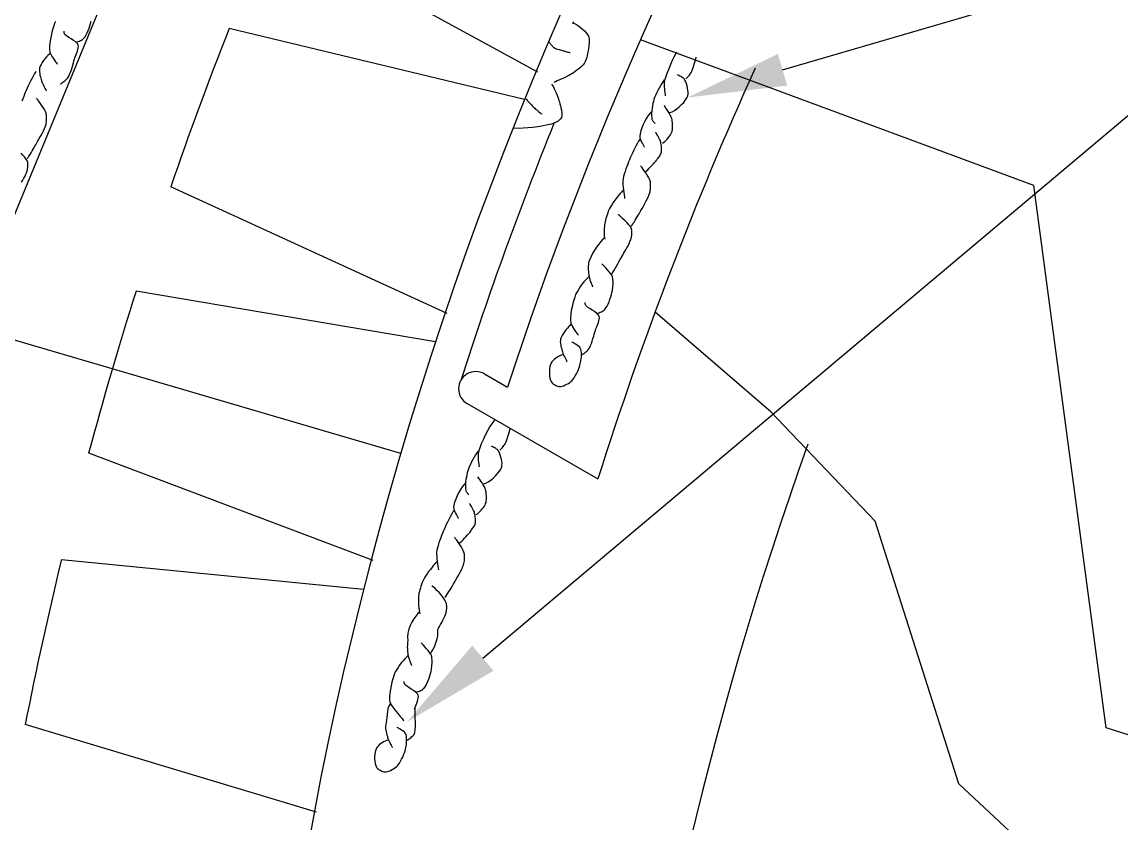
# Model space of a CAD drawing. Extents: x 2 to 99, y 3 to 136.
# Drawn here: x 13.85 to 28.85, y 73.89 to 84.83 of the extents above; entities that cross this region are included whole.
import ezdxf

# ---------------------------------------------------------------- set-up
doc = ezdxf.new("R2010")
doc.units = 0
doc.header["$LTSCALE"] = 1.7995
doc.linetypes.add('HIDDENX2', pattern=[0])
doc.layers.add('CMP-FLSH', color=7, linetype='CONTINUOUS')
doc.layers.add('DIM-TXT', color=7, linetype='CONTINUOUS')

msp = doc.modelspace()

# ---------------------------------------------------------------- linework, layer by layer
at = {"layer": 'CMP-FLSH', "color": 0, "linetype": 'CONTINUOUS'}
for p, q in [((17.673, 91.742), (13.116, 80.668)), ((19.02, 78.934), (13.116, 80.668)), ((20.162, 80.022), (20.475, 79.841)), ((19.927, 79.616), (21.71, 78.587))]:
    msp.add_line(p, q, dxfattribs=at)
at = {"layer": 'CMP-FLSH', "color": 0, "linetype": 'HIDDENX2'}
for p, q in [((20.891, 84.143), (17.246, 86.13)), ((20.707, 83.768), (16.677, 84.739)), ((19.653, 80.847), (15.879, 82.578)), ((19.494, 80.46), (15.407, 81.151)), ((18.644, 77.474), (14.76, 78.941)), ((18.512, 77.077), (14.388, 77.485)), ((17.869, 74.039), (13.894, 75.235))]:
    msp.add_line(p, q, dxfattribs=at)
at = {"layer": 'CMP-FLSH', "color": 0, "linetype": 'CONTINUOUS'}
for points in [[(14.307, 84.833, 0), (14.295, 84.808, 0), (14.282, 84.774, 0), (14.269, 84.733, 0), (14.257, 84.687, 0), (14.246, 84.639, 0), (14.237, 84.589, 0), (14.23, 84.541, 0), (14.227, 84.494, 0), (14.227, 84.452, 0), (14.231, 84.416, 0), (14.237, 84.398, 0), (14.248, 84.377, 0), (14.262, 84.353, 0), (14.278, 84.329, 0), (14.294, 84.306, 0), (14.309, 84.285, 0), (14.322, 84.269, 0), (14.331, 84.258, 0), (14.334, 84.254, 0)], [(14.578, 84.551, 0), (14.59, 84.553, 0), (14.603, 84.556, 0), (14.618, 84.561, 0), (14.633, 84.567, 0), (14.647, 84.574, 0), (14.662, 84.581, 0), (14.674, 84.589, 0), (14.686, 84.597, 0), (14.694, 84.605, 0), (14.71, 84.625, 0), (14.725, 84.65, 0), (14.739, 84.679, 0), (14.752, 84.711, 0), (14.765, 84.744, 0), (14.775, 84.776, 0), (14.784, 84.808, 0), (14.792, 84.837, 0)], [(21.381, 84.828, 0), (21.371, 84.822, 0), (21.365, 84.813, 0), (21.389, 84.805, 0), (21.416, 84.791, 0), (21.444, 84.774, 0), (21.473, 84.753, 0), (21.501, 84.73, 0), (21.527, 84.706, 0), (21.55, 84.681, 0), (21.568, 84.658, 0), (21.581, 84.635, 0), (21.586, 84.62, 0), (21.589, 84.602, 0), (21.591, 84.581, 0), (21.591, 84.559, 0), (21.589, 84.537, 0), (21.588, 84.515, 0), (21.585, 84.494, 0), (21.583, 84.475, 0), (21.58, 84.458, 0), (21.577, 84.44, 0), (21.574, 84.418, 0), (21.569, 84.394, 0), (21.563, 84.369, 0), (21.557, 84.344, 0), (21.549, 84.32, 0), (21.542, 84.297, 0), (21.533, 84.277, 0), (21.524, 84.261, 0), (21.51, 84.244, 0), (21.492, 84.225, 0), (21.471, 84.206, 0), (21.448, 84.187, 0), (21.424, 84.169, 0), (21.4, 84.151, 0), (21.376, 84.135, 0), (21.354, 84.12, 0), (21.335, 84.108, 0), (21.314, 84.096, 0), (21.285, 84.081, 0), (21.253, 84.066, 0), (21.219, 84.05, 0), (21.186, 84.035, 0), (21.156, 84.022, 0), (21.132, 84.011, 0), (21.116, 84.004, 0), (21.11, 84.001, 0)], [(14.373, 83.984, 0), (14.383, 83.989, 0), (14.396, 83.996, 0), (14.408, 84.004, 0), (14.422, 84.014, 0), (14.435, 84.024, 0), (14.447, 84.035, 0), (14.458, 84.045, 0), (14.468, 84.055, 0), (14.475, 84.065, 0), (14.488, 84.086, 0), (14.5, 84.112, 0), (14.512, 84.141, 0), (14.523, 84.173, 0), (14.533, 84.206, 0), (14.542, 84.238, 0), (14.551, 84.269, 0), (14.558, 84.297, 0), (14.566, 84.321, 0), (14.572, 84.339, 0), (14.579, 84.359, 0), (14.588, 84.381, 0), (14.597, 84.404, 0), (14.606, 84.428, 0), (14.613, 84.451, 0), (14.617, 84.473, 0), (14.619, 84.493, 0), (14.617, 84.511, 0), (14.605, 84.532, 0), (14.583, 84.554, 0), (14.553, 84.575, 0), (14.521, 84.596, 0), (14.488, 84.617, 0), (14.459, 84.637, 0), (14.436, 84.658, 0), (14.423, 84.679, 0), (14.424, 84.7, 0)], [(21.046, 84.555, 0), (21.05, 84.547, 0), (21.055, 84.538, 0), (21.061, 84.528, 0), (21.069, 84.519, 0), (21.076, 84.509, 0), (21.085, 84.5, 0), (21.093, 84.491, 0), (21.1, 84.484, 0), (21.107, 84.479, 0), (21.118, 84.472, 0), (21.132, 84.466, 0), (21.147, 84.461, 0), (21.163, 84.455, 0), (21.18, 84.451, 0), (21.197, 84.446, 0), (21.213, 84.442, 0), (21.227, 84.438, 0), (21.239, 84.434, 0), (21.249, 84.432, 0), (21.26, 84.428, 0), (21.274, 84.425, 0), (21.288, 84.421, 0), (21.301, 84.417, 0), (21.313, 84.414, 0), (21.323, 84.411, 0), (21.33, 84.409, 0), (21.332, 84.409, 0)], [(30.258, 74.677, 0), (28.645, 75.189, 0), (27.658, 82.593, 0), (22.291, 84.584, 0)], [(14.244, 84.403, 0), (14.225, 84.389, 0), (14.204, 84.371, 0), (14.183, 84.35, 0), (14.162, 84.325, 0), (14.142, 84.299, 0), (14.124, 84.273, 0), (14.109, 84.247, 0), (14.097, 84.222, 0), (14.089, 84.2, 0), (14.087, 84.184, 0), (14.087, 84.165, 0), (14.088, 84.145, 0), (14.091, 84.123, 0), (14.095, 84.101, 0), (14.1, 84.079, 0), (14.105, 84.058, 0), (14.11, 84.04, 0), (14.115, 84.024, 0), (14.12, 84.01, 0), (14.128, 83.993, 0), (14.137, 83.973, 0), (14.146, 83.953, 0), (14.156, 83.934, 0), (14.165, 83.916, 0), (14.173, 83.902, 0), (14.178, 83.892, 0), (14.179, 83.889, 0)], [(22.783, 84.416, 0), (22.767, 84.388, 0), (22.747, 84.348, 0), (22.724, 84.3, 0), (22.7, 84.245, 0), (22.677, 84.189, 0), (22.655, 84.134, 0), (22.636, 84.083, 0), (22.623, 84.041, 0), (22.616, 84.01, 0)], [(22.912, 84.051, 0), (22.92, 84.058, 0), (22.929, 84.068, 0), (22.939, 84.078, 0), (22.949, 84.09, 0), (22.958, 84.101, 0), (22.968, 84.113, 0), (22.976, 84.125, 0), (22.983, 84.136, 0), (22.989, 84.145, 0), (22.998, 84.165, 0), (23.007, 84.19, 0), (23.017, 84.219, 0), (23.026, 84.249, 0), (23.035, 84.279, 0), (23.042, 84.306, 0), (23.048, 84.328, 0), (23.052, 84.343, 0), (23.053, 84.348, 0)], [(14.037, 84.15, 0), (14.022, 84.125, 0), (14.006, 84.095, 0), (13.988, 84.062, 0), (13.971, 84.028, 0), (13.953, 83.992, 0), (13.936, 83.957, 0), (13.92, 83.924, 0), (13.906, 83.893, 0), (13.895, 83.866, 0), (13.885, 83.841, 0), (13.873, 83.811, 0), (13.861, 83.778, 0), (13.848, 83.744, 0)], [(22.616, 84.037, 0), (22.599, 84.015, 0), (22.581, 83.988, 0), (22.563, 83.957, 0), (22.544, 83.924, 0), (22.526, 83.89, 0), (22.51, 83.856, 0), (22.495, 83.824, 0), (22.483, 83.794, 0), (22.474, 83.767, 0), (22.467, 83.743, 0), (22.461, 83.714, 0), (22.455, 83.683, 0), (22.45, 83.649, 0), (22.445, 83.615, 0), (22.443, 83.582, 0), (22.442, 83.55, 0), (22.444, 83.521, 0), (22.448, 83.497, 0), (22.451, 83.491, 0), (22.455, 83.484, 0), (22.46, 83.476, 0), (22.466, 83.468, 0), (22.472, 83.46, 0), (22.478, 83.453, 0), (22.483, 83.448, 0), (22.486, 83.444, 0), (22.487, 83.443, 0)], [(22.616, 84.01, 0), (22.614, 83.991, 0), (22.614, 83.968, 0), (22.616, 83.94, 0), (22.618, 83.912, 0), (22.621, 83.885, 0), (22.624, 83.86, 0), (22.626, 83.84, 0), (22.628, 83.826, 0), (22.628, 83.821, 0)], [(22.693, 83.591, 0), (22.722, 83.602, 0), (22.754, 83.619, 0), (22.787, 83.642, 0), (22.82, 83.669, 0), (22.852, 83.699, 0), (22.881, 83.73, 0), (22.906, 83.762, 0), (22.925, 83.793, 0), (22.937, 83.821, 0), (22.941, 83.842, 0), (22.942, 83.867, 0), (22.939, 83.895, 0), (22.934, 83.924, 0), (22.927, 83.954, 0), (22.918, 83.983, 0), (22.908, 84.009, 0), (22.897, 84.032, 0), (22.886, 84.051, 0), (22.879, 84.058, 0), (22.868, 84.066, 0), (22.856, 84.074, 0), (22.842, 84.082, 0), (22.828, 84.089, 0), (22.816, 84.096, 0), (22.805, 84.101, 0), (22.798, 84.104, 0), (22.796, 84.105, 0)], [(21.075, 83.98, 0), (21.089, 83.962, 0), (21.102, 83.94, 0), (21.115, 83.914, 0), (21.128, 83.886, 0), (21.141, 83.858, 0), (21.152, 83.83, 0), (21.162, 83.802, 0), (21.171, 83.777, 0), (21.177, 83.756, 0), (21.184, 83.735, 0), (21.191, 83.71, 0), (21.199, 83.682, 0), (21.206, 83.653, 0), (21.212, 83.623, 0), (21.217, 83.594, 0), (21.218, 83.567, 0), (21.217, 83.543, 0), (21.211, 83.523, 0)], [(13.921, 82.961, 0), (13.932, 82.978, 0), (13.945, 82.997, 0), (13.959, 83.019, 0), (13.973, 83.042, 0), (13.987, 83.066, 0), (14.001, 83.089, 0), (14.015, 83.112, 0), (14.026, 83.132, 0), (14.037, 83.15, 0), (14.051, 83.175, 0), (14.068, 83.205, 0), (14.086, 83.237, 0), (14.105, 83.271, 0), (14.124, 83.306, 0), (14.142, 83.341, 0), (14.157, 83.375, 0), (14.17, 83.406, 0), (14.178, 83.434, 0), (14.181, 83.447, 0), (14.183, 83.463, 0), (14.184, 83.48, 0), (14.185, 83.499, 0), (14.185, 83.517, 0), (14.185, 83.536, 0), (14.183, 83.553, 0), (14.181, 83.569, 0), (14.178, 83.582, 0), (14.169, 83.604, 0), (14.155, 83.631, 0), (14.137, 83.66, 0), (14.118, 83.69, 0), (14.098, 83.719, 0), (14.079, 83.745, 0), (14.064, 83.766, 0), (14.053, 83.78, 0), (14.049, 83.785, 0)], [(20.732, 83.776, 0), (20.741, 83.765, 0), (20.751, 83.752, 0), (20.763, 83.739, 0), (20.776, 83.724, 0), (20.789, 83.709, 0), (20.802, 83.695, 0), (20.815, 83.682, 0), (20.826, 83.67, 0), (20.837, 83.66, 0), (20.847, 83.65, 0), (20.86, 83.639, 0), (20.875, 83.626, 0), (20.891, 83.613, 0), (20.906, 83.6, 0), (20.92, 83.588, 0), (20.932, 83.579, 0), (20.939, 83.573, 0), (20.942, 83.57, 0)], [(22.448, 83.605, 0), (22.423, 83.581, 0), (22.398, 83.549, 0), (22.373, 83.512, 0), (22.349, 83.471, 0), (22.328, 83.427, 0), (22.309, 83.383, 0), (22.295, 83.341, 0), (22.285, 83.302, 0), (22.281, 83.267, 0), (22.283, 83.251, 0), (22.289, 83.232, 0), (22.297, 83.211, 0), (22.307, 83.188, 0), (22.318, 83.167, 0), (22.328, 83.148, 0), (22.337, 83.133, 0), (22.343, 83.122, 0), (22.345, 83.118, 0)], [(22.59, 83.172, 0), (22.605, 83.182, 0), (22.622, 83.195, 0), (22.639, 83.211, 0), (22.656, 83.229, 0), (22.672, 83.248, 0), (22.687, 83.267, 0), (22.7, 83.287, 0), (22.711, 83.305, 0), (22.719, 83.321, 0), (22.723, 83.338, 0), (22.727, 83.358, 0), (22.729, 83.38, 0), (22.729, 83.403, 0), (22.729, 83.427, 0), (22.728, 83.451, 0), (22.725, 83.473, 0), (22.722, 83.493, 0), (22.719, 83.51, 0), (22.712, 83.529, 0), (22.7, 83.552, 0), (22.686, 83.578, 0), (22.67, 83.604, 0), (22.654, 83.629, 0), (22.639, 83.651, 0), (22.627, 83.669, 0), (22.619, 83.682, 0), (22.616, 83.686, 0)], [(21.211, 83.523, 0), (21.196, 83.498, 0), (21.169, 83.475, 0), (21.129, 83.454, 0), (21.075, 83.434, 0), (21.006, 83.416, 0), (20.92, 83.4, 0), (20.816, 83.387, 0), (20.692, 83.378, 0), (20.547, 83.371, 0)], [(22.358, 82.781, 0), (22.374, 82.794, 0), (22.391, 82.81, 0), (22.41, 82.829, 0), (22.429, 82.848, 0), (22.448, 82.869, 0), (22.467, 82.889, 0), (22.484, 82.908, 0), (22.5, 82.927, 0), (22.513, 82.943, 0), (22.52, 82.952, 0), (22.528, 82.963, 0), (22.536, 82.975, 0), (22.545, 82.988, 0), (22.554, 83.001, 0), (22.561, 83.015, 0), (22.568, 83.028, 0), (22.574, 83.04, 0), (22.577, 83.051, 0), (22.579, 83.064, 0), (22.58, 83.08, 0), (22.58, 83.098, 0), (22.579, 83.116, 0), (22.577, 83.135, 0), (22.574, 83.153, 0), (22.571, 83.171, 0), (22.568, 83.186, 0), (22.564, 83.2, 0), (22.559, 83.212, 0), (22.552, 83.228, 0), (22.543, 83.246, 0), (22.533, 83.264, 0), (22.523, 83.281, 0), (22.514, 83.297, 0), (22.507, 83.31, 0), (22.502, 83.318, 0), (22.5, 83.321, 0)], [(22.281, 83.227, 0), (22.266, 83.201, 0), (22.25, 83.172, 0), (22.233, 83.139, 0), (22.215, 83.104, 0), (22.197, 83.069, 0), (22.18, 83.034, 0), (22.165, 83, 0), (22.151, 82.97, 0), (22.139, 82.943, 0), (22.129, 82.917, 0), (22.118, 82.888, 0), (22.105, 82.855, 0), (22.093, 82.82, 0), (22.081, 82.785, 0), (22.07, 82.75, 0), (22.061, 82.717, 0), (22.053, 82.686, 0), (22.049, 82.659, 0), (22.049, 82.635, 0), (22.05, 82.604, 0), (22.053, 82.569, 0), (22.058, 82.533, 0), (22.062, 82.497, 0), (22.067, 82.465, 0), (22.071, 82.439, 0), (22.074, 82.422, 0), (22.075, 82.416, 0)], [(13.845, 82.64, 0), (13.861, 82.667, 0), (13.876, 82.696, 0), (13.891, 82.724, 0), (13.904, 82.751, 0), (13.914, 82.776, 0), (13.921, 82.798, 0), (13.923, 82.811, 0), (13.925, 82.825, 0), (13.927, 82.841, 0), (13.928, 82.858, 0), (13.928, 82.875, 0), (13.928, 82.892, 0), (13.927, 82.908, 0), (13.924, 82.922, 0), (13.921, 82.934, 0), (13.908, 82.956, 0), (13.888, 82.982, 0), (13.863, 83.01, 0), (13.836, 83.037, 0)], [(22.165, 82.037, 0), (22.176, 82.054, 0), (22.189, 82.074, 0), (22.203, 82.096, 0), (22.217, 82.119, 0), (22.232, 82.143, 0), (22.246, 82.166, 0), (22.259, 82.188, 0), (22.271, 82.209, 0), (22.281, 82.227, 0), (22.295, 82.252, 0), (22.312, 82.281, 0), (22.331, 82.314, 0), (22.35, 82.348, 0), (22.369, 82.383, 0), (22.386, 82.418, 0), (22.402, 82.451, 0), (22.414, 82.483, 0), (22.423, 82.51, 0), (22.425, 82.524, 0), (22.427, 82.54, 0), (22.429, 82.557, 0), (22.429, 82.575, 0), (22.43, 82.594, 0), (22.429, 82.613, 0), (22.428, 82.63, 0), (22.426, 82.646, 0), (22.423, 82.659, 0), (22.414, 82.681, 0), (22.4, 82.708, 0), (22.382, 82.737, 0), (22.362, 82.767, 0), (22.342, 82.796, 0), (22.324, 82.822, 0), (22.308, 82.843, 0), (22.298, 82.857, 0), (22.294, 82.862, 0)], [(22.049, 82.524, 0), (22.03, 82.504, 0), (22.009, 82.48, 0), (21.986, 82.452, 0), (21.963, 82.423, 0), (21.941, 82.392, 0), (21.919, 82.362, 0), (21.9, 82.332, 0), (21.883, 82.305, 0), (21.869, 82.281, 0), (21.861, 82.263, 0), (21.852, 82.242, 0), (21.844, 82.219, 0), (21.835, 82.194, 0), (21.827, 82.168, 0), (21.82, 82.143, 0), (21.813, 82.119, 0), (21.808, 82.097, 0), (21.805, 82.078, 0), (21.802, 82.058, 0), (21.8, 82.035, 0), (21.797, 82.01, 0), (21.796, 81.983, 0), (21.795, 81.955, 0), (21.796, 81.929, 0), (21.797, 81.904, 0), (21.8, 81.881, 0), (21.805, 81.862, 0)], [(21.895, 81.375, 0), (21.91, 81.4, 0), (21.926, 81.428, 0), (21.945, 81.46, 0), (21.964, 81.493, 0), (21.983, 81.526, 0), (22.002, 81.56, 0), (22.02, 81.591, 0), (22.036, 81.62, 0), (22.049, 81.645, 0), (22.061, 81.666, 0), (22.075, 81.69, 0), (22.09, 81.716, 0), (22.105, 81.744, 0), (22.121, 81.772, 0), (22.135, 81.8, 0), (22.148, 81.828, 0), (22.158, 81.853, 0), (22.165, 81.875, 0), (22.168, 81.887, 0), (22.17, 81.902, 0), (22.171, 81.918, 0), (22.173, 81.935, 0), (22.173, 81.952, 0), (22.172, 81.969, 0), (22.171, 81.984, 0), (22.169, 81.999, 0), (22.165, 82.01, 0), (22.153, 82.033, 0), (22.133, 82.059, 0), (22.108, 82.086, 0), (22.08, 82.114, 0), (22.052, 82.141, 0), (22.026, 82.164, 0), (22.005, 82.183, 0), (21.99, 82.195, 0), (21.985, 82.2, 0)], [(21.805, 81.889, 0), (21.778, 81.863, 0), (21.75, 81.831, 0), (21.721, 81.793, 0), (21.692, 81.753, 0), (21.664, 81.71, 0), (21.638, 81.667, 0), (21.616, 81.625, 0), (21.599, 81.586, 0), (21.586, 81.551, 0), (21.582, 81.534, 0), (21.58, 81.514, 0), (21.578, 81.492, 0), (21.578, 81.469, 0), (21.578, 81.445, 0), (21.58, 81.421, 0), (21.581, 81.399, 0), (21.584, 81.379, 0), (21.586, 81.362, 0), (21.59, 81.346, 0), (21.595, 81.327, 0), (21.602, 81.306, 0), (21.61, 81.284, 0), (21.618, 81.262, 0), (21.626, 81.243, 0), (21.632, 81.227, 0), (21.636, 81.217, 0), (21.638, 81.213, 0)], [(21.689, 80.848, 0), (21.701, 80.85, 0), (21.714, 80.853, 0), (21.728, 80.858, 0), (21.743, 80.864, 0), (21.758, 80.871, 0), (21.772, 80.878, 0), (21.785, 80.886, 0), (21.796, 80.894, 0), (21.805, 80.902, 0), (21.82, 80.922, 0), (21.835, 80.947, 0), (21.85, 80.976, 0), (21.863, 81.008, 0), (21.875, 81.041, 0), (21.886, 81.073, 0), (21.895, 81.105, 0), (21.902, 81.134, 0), (21.908, 81.159, 0), (21.911, 81.176, 0), (21.913, 81.196, 0), (21.915, 81.219, 0), (21.917, 81.242, 0), (21.917, 81.266, 0), (21.917, 81.29, 0), (21.915, 81.312, 0), (21.912, 81.331, 0), (21.908, 81.348, 0), (21.898, 81.368, 0), (21.882, 81.392, 0), (21.863, 81.417, 0), (21.841, 81.443, 0), (21.819, 81.468, 0), (21.799, 81.49, 0), (21.782, 81.508, 0), (21.77, 81.52, 0), (21.766, 81.524, 0)], [(21.586, 81.348, 0), (21.566, 81.329, 0), (21.543, 81.306, 0), (21.52, 81.279, 0), (21.497, 81.25, 0), (21.474, 81.219, 0), (21.453, 81.188, 0), (21.434, 81.158, 0), (21.418, 81.13, 0), (21.406, 81.105, 0), (21.393, 81.071, 0), (21.38, 81.03, 0), (21.368, 80.984, 0), (21.357, 80.936, 0), (21.347, 80.886, 0), (21.341, 80.838, 0), (21.337, 80.791, 0), (21.337, 80.749, 0), (21.342, 80.713, 0), (21.348, 80.695, 0), (21.358, 80.674, 0), (21.372, 80.65, 0), (21.388, 80.626, 0), (21.405, 80.603, 0), (21.42, 80.582, 0), (21.433, 80.566, 0), (21.441, 80.555, 0), (21.444, 80.551, 0)], [(21.483, 80.281, 0), (21.494, 80.286, 0), (21.506, 80.293, 0), (21.519, 80.301, 0), (21.532, 80.311, 0), (21.545, 80.321, 0), (21.558, 80.332, 0), (21.569, 80.342, 0), (21.579, 80.352, 0), (21.586, 80.362, 0), (21.599, 80.383, 0), (21.611, 80.409, 0), (21.623, 80.438, 0), (21.633, 80.47, 0), (21.643, 80.503, 0), (21.653, 80.535, 0), (21.661, 80.566, 0), (21.669, 80.594, 0), (21.676, 80.618, 0), (21.682, 80.636, 0), (21.69, 80.656, 0), (21.699, 80.678, 0), (21.708, 80.701, 0), (21.716, 80.725, 0), (21.723, 80.748, 0), (21.728, 80.77, 0), (21.73, 80.79, 0), (21.728, 80.808, 0), (21.715, 80.829, 0), (21.693, 80.851, 0), (21.664, 80.872, 0), (21.631, 80.893, 0), (21.599, 80.914, 0), (21.569, 80.934, 0), (21.547, 80.955, 0), (21.534, 80.976, 0), (21.535, 80.997, 0)], [(56.032, 48.738, 0), (49.413, 49.906, 0), (44.572, 52.597, 0), (41.44, 56.783, 0), (39.447, 60.37, 0), (33.752, 62.762, 0), (31.19, 65.752, 0), (30.051, 70.237, 0), (29.197, 72.031, 0), (26.634, 74.423, 0), (25.495, 78.01, 0), (24.071, 79.505, 0), (22.49, 80.865, 0)], [(21.354, 80.7, 0), (21.335, 80.686, 0), (21.314, 80.668, 0), (21.293, 80.647, 0), (21.273, 80.622, 0), (21.253, 80.596, 0), (21.235, 80.57, 0), (21.22, 80.544, 0), (21.208, 80.519, 0), (21.2, 80.497, 0), (21.198, 80.481, 0), (21.197, 80.462, 0), (21.199, 80.442, 0), (21.202, 80.42, 0), (21.206, 80.398, 0), (21.211, 80.376, 0), (21.216, 80.356, 0), (21.221, 80.337, 0), (21.226, 80.321, 0), (21.231, 80.307, 0), (21.238, 80.29, 0), (21.247, 80.27, 0), (21.257, 80.25, 0), (21.267, 80.231, 0), (21.276, 80.213, 0), (21.283, 80.199, 0), (21.288, 80.189, 0), (21.29, 80.186, 0)], [(21.226, 80.281, 0), (21.209, 80.277, 0), (21.19, 80.269, 0), (21.17, 80.259, 0), (21.149, 80.247, 0), (21.129, 80.233, 0), (21.111, 80.218, 0), (21.094, 80.202, 0), (21.081, 80.187, 0), (21.071, 80.173, 0), (21.062, 80.151, 0), (21.056, 80.124, 0), (21.051, 80.093, 0), (21.049, 80.06, 0), (21.048, 80.027, 0), (21.05, 79.994, 0), (21.055, 79.964, 0), (21.062, 79.937, 0), (21.071, 79.916, 0), (21.079, 79.906, 0), (21.089, 79.896, 0), (21.101, 79.886, 0), (21.115, 79.876, 0), (21.131, 79.867, 0), (21.146, 79.86, 0), (21.161, 79.854, 0), (21.175, 79.85, 0), (21.187, 79.848, 0), (21.204, 79.849, 0), (21.223, 79.854, 0), (21.244, 79.861, 0), (21.265, 79.871, 0), (21.286, 79.881, 0), (21.307, 79.893, 0), (21.325, 79.906, 0), (21.341, 79.918, 0), (21.354, 79.929, 0), (21.37, 79.947, 0), (21.386, 79.969, 0), (21.401, 79.995, 0), (21.417, 80.023, 0), (21.431, 80.052, 0), (21.444, 80.082, 0), (21.455, 80.11, 0), (21.464, 80.136, 0), (21.47, 80.159, 0), (21.474, 80.179, 0), (21.478, 80.202, 0), (21.481, 80.228, 0), (21.484, 80.255, 0), (21.485, 80.283, 0), (21.484, 80.31, 0), (21.482, 80.335, 0), (21.477, 80.357, 0), (21.47, 80.375, 0), (21.462, 80.386, 0), (21.449, 80.398, 0), (21.433, 80.41, 0), (21.415, 80.422, 0), (21.397, 80.433, 0), (21.381, 80.442, 0), (21.367, 80.45, 0), (21.358, 80.455, 0), (21.354, 80.456, 0)], [(20.305, 79.398, 0), (20.27, 79.355, 0), (20.236, 79.303, 0), (20.202, 79.245, 0), (20.171, 79.184, 0), (20.142, 79.123, 0), (20.117, 79.065, 0), (20.097, 79.014, 0), (20.083, 78.971, 0), (20.075, 78.94, 0)], [(20.371, 78.981, 0), (20.38, 78.988, 0), (20.389, 78.997, 0), (20.399, 79.008, 0), (20.408, 79.019, 0), (20.418, 79.031, 0), (20.427, 79.043, 0), (20.436, 79.055, 0), (20.443, 79.065, 0), (20.449, 79.075, 0), (20.457, 79.094, 0), (20.467, 79.12, 0), (20.476, 79.148, 0), (20.486, 79.179, 0), (20.494, 79.209, 0), (20.502, 79.236, 0), (20.508, 79.258, 0), (20.512, 79.272, 0), (20.513, 79.278, 0)], [(20.075, 78.967, 0), (20.059, 78.945, 0), (20.041, 78.917, 0), (20.022, 78.887, 0), (20.004, 78.854, 0), (19.986, 78.82, 0), (19.97, 78.786, 0), (19.955, 78.754, 0), (19.943, 78.723, 0), (19.934, 78.697, 0), (19.927, 78.673, 0), (19.921, 78.644, 0), (19.915, 78.612, 0), (19.909, 78.579, 0), (19.905, 78.545, 0), (19.903, 78.511, 0), (19.902, 78.48, 0), (19.904, 78.451, 0), (19.908, 78.427, 0), (19.911, 78.42, 0), (19.915, 78.413, 0), (19.92, 78.405, 0), (19.926, 78.397, 0), (19.932, 78.39, 0), (19.938, 78.383, 0), (19.942, 78.377, 0), (19.945, 78.374, 0), (19.947, 78.372, 0)], [(20.075, 78.94, 0), (20.074, 78.921, 0), (20.074, 78.897, 0), (20.076, 78.87, 0), (20.078, 78.842, 0), (20.081, 78.814, 0), (20.083, 78.789, 0), (20.086, 78.769, 0), (20.088, 78.756, 0), (20.088, 78.751, 0)], [(20.153, 78.521, 0), (20.182, 78.532, 0), (20.213, 78.549, 0), (20.247, 78.572, 0), (20.28, 78.599, 0), (20.312, 78.628, 0), (20.341, 78.66, 0), (20.366, 78.692, 0), (20.385, 78.722, 0), (20.397, 78.751, 0), (20.401, 78.772, 0), (20.402, 78.797, 0), (20.399, 78.825, 0), (20.394, 78.854, 0), (20.387, 78.884, 0), (20.378, 78.912, 0), (20.368, 78.939, 0), (20.357, 78.962, 0), (20.346, 78.981, 0), (20.338, 78.988, 0), (20.328, 78.996, 0), (20.315, 79.004, 0), (20.302, 79.012, 0), (20.288, 79.019, 0), (20.275, 79.025, 0), (20.265, 79.03, 0), (20.258, 79.033, 0), (20.256, 79.035, 0)], [(20.05, 78.102, 0), (20.065, 78.112, 0), (20.081, 78.125, 0), (20.098, 78.141, 0), (20.115, 78.159, 0), (20.132, 78.178, 0), (20.147, 78.197, 0), (20.16, 78.216, 0), (20.171, 78.234, 0), (20.178, 78.251, 0), (20.183, 78.267, 0), (20.186, 78.287, 0), (20.188, 78.309, 0), (20.189, 78.333, 0), (20.189, 78.357, 0), (20.187, 78.381, 0), (20.185, 78.403, 0), (20.182, 78.423, 0), (20.178, 78.44, 0), (20.171, 78.459, 0), (20.16, 78.482, 0), (20.146, 78.507, 0), (20.13, 78.534, 0), (20.114, 78.559, 0), (20.099, 78.581, 0), (20.087, 78.599, 0), (20.078, 78.611, 0), (20.075, 78.616, 0)], [(19.908, 78.535, 0), (19.883, 78.511, 0), (19.858, 78.479, 0), (19.833, 78.442, 0), (19.809, 78.4, 0), (19.787, 78.357, 0), (19.769, 78.313, 0), (19.754, 78.271, 0), (19.745, 78.231, 0), (19.741, 78.197, 0), (19.743, 78.181, 0), (19.748, 78.162, 0), (19.757, 78.14, 0), (19.767, 78.118, 0), (19.778, 78.097, 0), (19.788, 78.078, 0), (19.797, 78.062, 0), (19.803, 78.052, 0), (19.805, 78.048, 0)], [(19.741, 78.156, 0), (19.726, 78.131, 0), (19.71, 78.101, 0), (19.693, 78.069, 0), (19.675, 78.034, 0), (19.657, 77.999, 0), (19.64, 77.964, 0), (19.624, 77.93, 0), (19.611, 77.899, 0), (19.599, 77.872, 0), (19.589, 77.847, 0), (19.577, 77.817, 0), (19.565, 77.785, 0), (19.553, 77.75, 0), (19.541, 77.715, 0), (19.53, 77.68, 0), (19.52, 77.646, 0), (19.513, 77.616, 0), (19.509, 77.589, 0), (19.508, 77.564, 0), (19.51, 77.533, 0), (19.513, 77.499, 0), (19.517, 77.462, 0), (19.522, 77.427, 0), (19.527, 77.395, 0), (19.531, 77.369, 0), (19.534, 77.352, 0), (19.535, 77.345, 0)], [(19.818, 77.71, 0), (19.833, 77.724, 0), (19.851, 77.74, 0), (19.87, 77.758, 0), (19.889, 77.778, 0), (19.908, 77.798, 0), (19.927, 77.819, 0), (19.944, 77.838, 0), (19.96, 77.856, 0), (19.972, 77.872, 0), (19.979, 77.882, 0), (19.987, 77.893, 0), (19.996, 77.905, 0), (20.005, 77.918, 0), (20.013, 77.931, 0), (20.021, 77.944, 0), (20.028, 77.957, 0), (20.033, 77.97, 0), (20.037, 77.981, 0), (20.039, 77.994, 0), (20.04, 78.01, 0), (20.039, 78.027, 0), (20.038, 78.046, 0), (20.036, 78.064, 0), (20.034, 78.083, 0), (20.031, 78.1, 0), (20.027, 78.116, 0), (20.024, 78.129, 0), (20.019, 78.142, 0), (20.012, 78.158, 0), (20.003, 78.175, 0), (19.993, 78.194, 0), (19.983, 78.211, 0), (19.974, 78.227, 0), (19.967, 78.239, 0), (19.961, 78.248, 0), (19.96, 78.251, 0)], [(19.625, 76.967, 0), (19.636, 76.984, 0), (19.649, 77.004, 0), (19.663, 77.026, 0), (19.677, 77.049, 0), (19.692, 77.073, 0), (19.706, 77.096, 0), (19.719, 77.118, 0), (19.731, 77.139, 0), (19.741, 77.156, 0), (19.755, 77.182, 0), (19.772, 77.211, 0), (19.79, 77.244, 0), (19.81, 77.278, 0), (19.828, 77.313, 0), (19.846, 77.348, 0), (19.862, 77.381, 0), (19.874, 77.412, 0), (19.882, 77.44, 0), (19.885, 77.453, 0), (19.887, 77.469, 0), (19.888, 77.487, 0), (19.889, 77.505, 0), (19.889, 77.524, 0), (19.889, 77.542, 0), (19.887, 77.56, 0), (19.885, 77.575, 0), (19.882, 77.589, 0), (19.873, 77.611, 0), (19.859, 77.638, 0), (19.842, 77.667, 0), (19.822, 77.697, 0), (19.802, 77.726, 0), (19.783, 77.752, 0), (19.768, 77.772, 0), (19.757, 77.786, 0), (19.754, 77.791, 0)], [(19.509, 77.454, 0), (19.49, 77.434, 0), (19.468, 77.409, 0), (19.446, 77.382, 0), (19.423, 77.353, 0), (19.4, 77.322, 0), (19.379, 77.292, 0), (19.359, 77.262, 0), (19.342, 77.235, 0), (19.329, 77.21, 0), (19.321, 77.193, 0), (19.312, 77.172, 0), (19.303, 77.148, 0), (19.295, 77.124, 0), (19.287, 77.098, 0), (19.28, 77.073, 0), (19.273, 77.049, 0), (19.268, 77.027, 0), (19.265, 77.008, 0)], [(19.523, 76.531, 0), (19.535, 76.552, 0), (19.548, 76.575, 0), (19.563, 76.602, 0), (19.579, 76.629, 0), (19.595, 76.658, 0), (19.609, 76.686, 0), (19.622, 76.713, 0), (19.632, 76.738, 0), (19.639, 76.761, 0), (19.641, 76.773, 0), (19.644, 76.787, 0), (19.645, 76.803, 0), (19.646, 76.82, 0), (19.647, 76.837, 0), (19.646, 76.854, 0), (19.645, 76.87, 0), (19.643, 76.884, 0), (19.639, 76.896, 0), (19.622, 76.931, 0), (19.599, 76.968, 0), (19.572, 77.003, 0), (19.542, 77.036, 0), (19.513, 77.066, 0), (19.487, 77.092, 0), (19.465, 77.112, 0), (19.45, 77.125, 0), (19.445, 77.129, 0)], [(19.265, 77.008, 0), (19.262, 76.986, 0), (19.261, 76.959, 0), (19.261, 76.928, 0), (19.262, 76.894, 0), (19.263, 76.859, 0), (19.266, 76.826, 0), (19.269, 76.795, 0), (19.274, 76.768, 0), (19.279, 76.747, 0)], [(19.279, 76.774, 0), (19.252, 76.748, 0), (19.224, 76.715, 0), (19.196, 76.677, 0), (19.17, 76.633, 0), (19.147, 76.585, 0), (19.129, 76.535, 0), (19.117, 76.482, 0), (19.112, 76.43, 0), (19.116, 76.377, 0)], [(19.425, 76.201, 0), (19.44, 76.226, 0), (19.456, 76.255, 0), (19.473, 76.288, 0), (19.489, 76.324, 0), (19.504, 76.363, 0), (19.515, 76.403, 0), (19.523, 76.445, 0), (19.526, 76.488, 0), (19.523, 76.531, 0)], [(19.116, 76.377, 0), (19.112, 76.36, 0), (19.11, 76.34, 0), (19.109, 76.318, 0), (19.108, 76.295, 0), (19.109, 76.271, 0), (19.11, 76.248, 0), (19.112, 76.225, 0), (19.114, 76.205, 0), (19.116, 76.188, 0), (19.12, 76.173, 0), (19.125, 76.154, 0), (19.132, 76.132, 0), (19.14, 76.11, 0), (19.148, 76.088, 0), (19.156, 76.069, 0), (19.162, 76.054, 0), (19.166, 76.043, 0), (19.168, 76.039, 0)], [(19.219, 75.674, 0), (19.231, 75.676, 0), (19.244, 75.679, 0), (19.258, 75.684, 0), (19.273, 75.69, 0), (19.288, 75.697, 0), (19.302, 75.705, 0), (19.315, 75.712, 0), (19.326, 75.721, 0), (19.335, 75.728, 0), (19.351, 75.748, 0), (19.366, 75.773, 0), (19.38, 75.802, 0), (19.393, 75.834, 0), (19.405, 75.867, 0), (19.416, 75.9, 0), (19.425, 75.931, 0), (19.433, 75.96, 0), (19.438, 75.985, 0), (19.441, 76.002, 0), (19.443, 76.023, 0), (19.445, 76.045, 0), (19.447, 76.069, 0), (19.447, 76.092, 0), (19.447, 76.116, 0), (19.445, 76.138, 0), (19.442, 76.158, 0), (19.438, 76.174, 0), (19.428, 76.194, 0), (19.413, 76.218, 0), (19.393, 76.244, 0), (19.371, 76.27, 0), (19.349, 76.294, 0), (19.329, 76.316, 0), (19.312, 76.334, 0), (19.301, 76.346, 0), (19.296, 76.35, 0)], [(19.116, 76.174, 0), (19.096, 76.156, 0), (19.073, 76.132, 0), (19.05, 76.105, 0), (19.027, 76.076, 0), (19.004, 76.045, 0), (18.983, 76.014, 0), (18.964, 75.984, 0), (18.948, 75.956, 0), (18.936, 75.931, 0), (18.923, 75.897, 0), (18.91, 75.856, 0), (18.898, 75.811, 0), (18.887, 75.762, 0), (18.878, 75.713, 0), (18.871, 75.664, 0), (18.867, 75.617, 0), (18.867, 75.575, 0), (18.872, 75.539, 0)], [(19.206, 75.445, 0), (19.212, 75.462, 0), (19.22, 75.482, 0), (19.229, 75.504, 0), (19.238, 75.527, 0), (19.246, 75.551, 0), (19.253, 75.574, 0), (19.258, 75.596, 0), (19.26, 75.616, 0), (19.258, 75.634, 0), (19.246, 75.655, 0), (19.223, 75.677, 0), (19.194, 75.698, 0), (19.162, 75.719, 0), (19.129, 75.74, 0), (19.099, 75.761, 0), (19.077, 75.781, 0), (19.064, 75.802, 0), (19.065, 75.823, 0)], [(18.885, 75.526, 0), (18.868, 75.509, 0), (18.855, 75.483, 0), (18.845, 75.45, 0), (18.838, 75.411, 0), (18.832, 75.371, 0), (18.828, 75.33, 0), (18.824, 75.292, 0), (18.819, 75.26, 0), (18.815, 75.234, 0), (18.812, 75.218, 0), (18.812, 75.2, 0), (18.813, 75.179, 0), (18.817, 75.157, 0), (18.821, 75.135, 0), (18.825, 75.114, 0), (18.831, 75.093, 0), (18.836, 75.074, 0), (18.84, 75.059, 0), (18.845, 75.045, 0), (18.853, 75.027, 0), (18.862, 75.008, 0), (18.872, 74.988, 0), (18.881, 74.968, 0), (18.89, 74.951, 0), (18.898, 74.936, 0), (18.903, 74.927, 0), (18.905, 74.924, 0)], [(18.872, 75.539, 0), (18.881, 75.518, 0), (18.899, 75.489, 0), (18.925, 75.453, 0), (18.954, 75.415, 0), (18.984, 75.378, 0), (19.013, 75.343, 0), (19.037, 75.315, 0), (19.053, 75.295, 0), (19.059, 75.288, 0)], [(19.098, 75.018, 0), (19.109, 75.023, 0), (19.121, 75.03, 0), (19.134, 75.039, 0), (19.147, 75.048, 0), (19.16, 75.058, 0), (19.172, 75.069, 0), (19.184, 75.08, 0), (19.193, 75.09, 0), (19.201, 75.099, 0), (19.211, 75.125, 0), (19.217, 75.164, 0), (19.219, 75.211, 0), (19.219, 75.264, 0), (19.217, 75.319, 0), (19.215, 75.373, 0), (19.215, 75.422, 0), (19.216, 75.463, 0), (19.221, 75.491, 0)], [(18.84, 75.018, 0), (18.823, 75.014, 0), (18.805, 75.007, 0), (18.784, 74.997, 0), (18.764, 74.984, 0), (18.744, 74.97, 0), (18.725, 74.955, 0), (18.709, 74.94, 0), (18.695, 74.925, 0), (18.686, 74.91, 0), (18.677, 74.888, 0), (18.67, 74.861, 0), (18.666, 74.831, 0), (18.663, 74.798, 0), (18.663, 74.764, 0), (18.665, 74.732, 0), (18.67, 74.702, 0), (18.677, 74.675, 0), (18.686, 74.653, 0), (18.693, 74.643, 0), (18.703, 74.633, 0), (18.716, 74.623, 0), (18.73, 74.614, 0), (18.745, 74.605, 0), (18.761, 74.597, 0), (18.776, 74.591, 0), (18.79, 74.587, 0), (18.802, 74.586, 0), (18.819, 74.587, 0), (18.838, 74.591, 0), (18.858, 74.599, 0), (18.88, 74.608, 0), (18.901, 74.619, 0), (18.921, 74.631, 0), (18.94, 74.643, 0), (18.956, 74.655, 0), (18.969, 74.667, 0), (18.985, 74.684, 0), (19, 74.707, 0), (19.016, 74.732, 0), (19.031, 74.761, 0), (19.046, 74.79, 0), (19.058, 74.819, 0), (19.07, 74.847, 0), (19.078, 74.874, 0), (19.085, 74.896, 0), (19.089, 74.916, 0), (19.093, 74.939, 0), (19.096, 74.965, 0), (19.098, 74.993, 0), (19.099, 75.02, 0), (19.099, 75.047, 0), (19.096, 75.072, 0), (19.092, 75.094, 0), (19.085, 75.113, 0), (19.077, 75.124, 0), (19.064, 75.136, 0), (19.048, 75.148, 0), (19.03, 75.159, 0), (19.012, 75.17, 0), (18.995, 75.18, 0), (18.982, 75.187, 0), (18.972, 75.192, 0), (18.969, 75.194, 0)]]:
    msp.add_polyline3d(points, dxfattribs=at)
for centre, radius, start, end in [((68.093, 64.521), 51.145, 115.4519, 187.5587), ((69.088, 63.946), 51.145, 115.4519, 161.8936), ((70.469, 63.149), 51.145, 155.6984, 162.4312), ((68.525, 64.271), 51.144, 157.986, 162.1688), ((20.044, 79.819), 0.235, 59.9995, 239.9995), ((72.736, 61.84), 51.147, 160.3245, 187.5578)]:
    msp.add_arc(centre, radius, start, end, dxfattribs=at)
at = {"layer": 'CMP-FLSH', "color": 0, "linetype": 'HIDDENX2'}
for centre, radius, start, end in [((68.046, 64.539), 55.197, 158.5334, 160.9243), ((68.047, 64.535), 55.201, 162.4808, 164.8715), ((68.045, 64.532), 55.199, 166.4279, 168.8188)]:
    msp.add_arc(centre, radius, start, end, dxfattribs=at)
at = {"layer": 'DIM-TXT', "color": 0, "linetype": 'CONTINUOUS'}
for p in [(20.14, 76.141), (24.23, 84.175)]:
    msp.add_line(p, (32.589, 86.617), dxfattribs=at)
for points in [[(24.294, 83.959), (24.167, 84.391), (22.935, 83.796)], [(20.285, 75.968), (19.995, 76.313), (19.107, 75.271)]]:
    msp.add_solid(points, dxfattribs=at)

doc.saveas('drawing.dxf')
